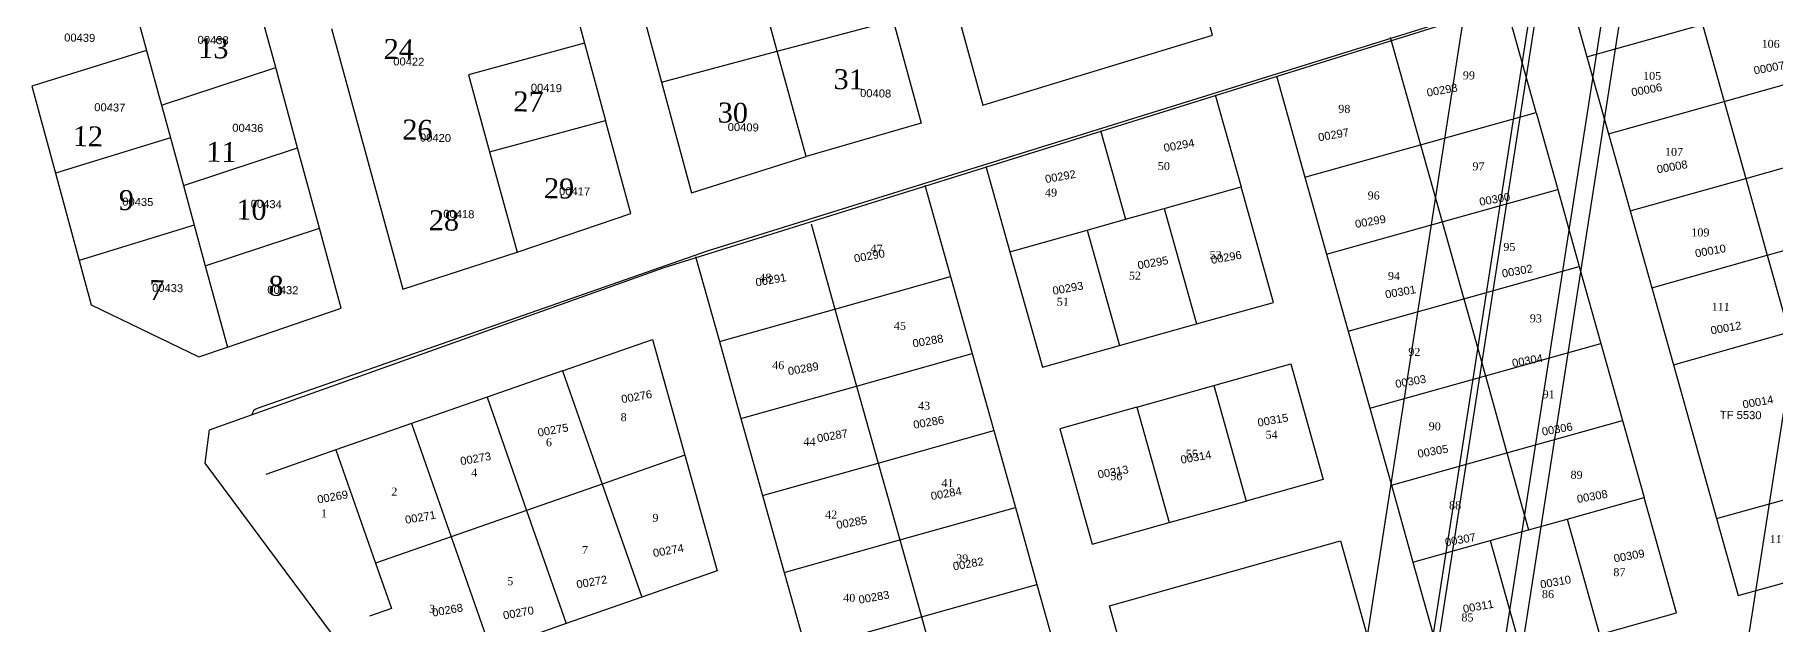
# Model space of a CAD drawing. Header units: metres. Extents: x 0 to 1324930, y 0 to 1631912.
# Drawn here: x 253410.3 to 253627.8, y 1630509 to 1630582.8 of the extents above; entities that cross this region are included whole.
import ezdxf
from ezdxf.enums import TextEntityAlignment as Align

# ---------------------------------------------------------------- set-up
doc = ezdxf.new("R2010")
doc.units = ezdxf.units.M
doc.header["$MEASUREMENT"] = 0
for name, color, linetype in [('A_revoir_geometrie_aberrante', 7, 'Continuous'), ('limites_parcelles', 7, 'Continuous'), ('limites_tf', 7, 'Continuous'), ('numero_lot', 7, 'Continuous'), ('numero_parcelle', 7, 'Continuous')]:
    doc.layers.add(name, color=color, linetype=linetype)
doc.layers.add('Numero_TF', color=7, linetype='Continuous', lineweight=0)
doc.styles.get("Standard").update_dxf_attribs({"font": 'txt.shx'})
doc.styles.add('Style-Arial', font='arial.ttf')
doc.styles.add('Style-FANCY', font='times.ttf')

msp = doc.modelspace()

# ---------------------------------------------------------------- linework, layer by layer
at = {"layer": 'A_revoir_geometrie_aberrante'}
for p in [(253647.66593, 1630910.42849), (253647.23549, 1630902.43798), (253647.23549, 1630902.43792), (253645.88863, 1630825.83787), (253621.68215, 1630796.06037), (253638.91281, 1630795.57216), (253668.05397, 1630787.75301)]:
    msp.add_line(p, (0, 0), dxfattribs=at)
at = {"layer": 'limites_parcelles'}
for p, q in [((253514.33677, 1630626.85849), (253528.77905, 1630573.95395)), ((253557.47625, 1630582.71443), (253553.80774, 1630596.15267)), ((253476.4015, 1630591.353), (253479.02131, 1630581.70229)), ((253503.10049, 1630580.69956), (253500.20394, 1630591.31137)), ((253440.41704, 1630578.64826), (253437.68363, 1630588.68261)), ((253485.73723, 1630587.4623), (253488.61972, 1630576.8467)), ((253601.97906, 1630588.20879), (253604.28076, 1630580.00266)), ((253597.9284, 1630573.02781), (253594.21342, 1630586.2728)), ((253423.40553, 1630584.01826), (253424.28087, 1630580.80537)), ((253447.38719, 1630583.52454), (253456.28573, 1630550.917)), ((253503.10049, 1630580.69956), (253517.59392, 1630584.55579)), ((253517.59392, 1630584.55579), (253521.09887, 1630571.71765)), ((253543.12765, 1630578.33419), (253557.47625, 1630582.71443)), ((253604.28076, 1630580.00266), (253618.72333, 1630584.05387)), ((253618.72333, 1630584.05387), (253621.42397, 1630574.42545)), ((253424.28087, 1630580.80537), (253409.92966, 1630576.3484)), ((253424.28087, 1630580.80537), (253426.14456, 1630573.96472)), ((253479.02131, 1630581.70229), (253464.52472, 1630577.76602)), ((253479.02131, 1630581.70229), (253481.64112, 1630572.05158)), ((253488.61972, 1630576.8467), (253503.10049, 1630580.69956)), ((253506.69339, 1630567.53659), (253503.10049, 1630580.69956)), ((253579.70321, 1630582.46273), (253583.48584, 1630568.9766)), ((253426.14456, 1630573.96472), (253440.41704, 1630578.64826)), ((253443.15045, 1630568.61392), (253440.41704, 1630578.64826)), ((253528.77905, 1630573.95395), (253543.12765, 1630578.33419)), ((253604.28076, 1630580.00266), (253606.9814, 1630570.37424)), ((253621.42397, 1630574.42545), (253635.60438, 1630578.40313)), ((253409.92966, 1630576.3484), (253412.89516, 1630565.44449)), ((253464.52472, 1630577.76602), (253467.13983, 1630568.11404)), ((253488.61972, 1630576.8467), (253492.38665, 1630562.97964)), ((253565.48524, 1630577.60731), (253569.04267, 1630564.92522)), ((253426.14456, 1630573.96472), (253427.25647, 1630569.88348)), ((253557.8418, 1630575.23156), (253561.06888, 1630563.72713)), ((253606.9814, 1630570.37424), (253621.42397, 1630574.42545)), ((253621.42397, 1630574.42545), (253624.1246, 1630564.79703)), ((253467.13983, 1630568.11404), (253481.64112, 1630572.05158)), ((253484.79768, 1630560.41696), (253481.64112, 1630572.05158)), ((253521.09887, 1630571.71765), (253506.69339, 1630567.53659)), ((253583.48584, 1630568.9766), (253597.9284, 1630573.02781)), ((253597.9284, 1630573.02781), (253600.62901, 1630563.39938)), ((253427.25647, 1630569.88348), (253412.89516, 1630565.44449)), ((253427.25647, 1630569.88348), (253428.8836, 1630563.91118)), ((253543.512, 1630570.77832), (253546.6263, 1630559.67592)), ((253606.9814, 1630570.37424), (253609.68204, 1630560.74582)), ((253428.8836, 1630563.91118), (253443.15045, 1630568.61392)), ((253445.88386, 1630558.57958), (253443.15045, 1630568.61392)), ((253467.13983, 1630568.11404), (253470.57499, 1630555.54503)), ((253492.38665, 1630562.97964), (253506.69339, 1630567.53659)), ((253569.04267, 1630564.92522), (253583.48584, 1630568.9766)), ((253583.48584, 1630568.9766), (253586.18644, 1630559.34817)), ((253624.1246, 1630564.79703), (253638.287, 1630568.76965)), ((253412.89516, 1630565.44449), (253415.86067, 1630554.54057)), ((253529.18217, 1630566.32522), (253532.18371, 1630555.6247)), ((253428.8836, 1630563.91118), (253430.23208, 1630558.9616)), ((253521.53873, 1630563.94947), (253524.75003, 1630552.50092)), ((253551.44049, 1630561.02632), (253561.06888, 1630563.72713)), ((253565.12013, 1630549.28458), (253561.06888, 1630563.72713)), ((253569.04267, 1630564.92522), (253571.7435, 1630555.29685)), ((253586.18644, 1630559.34817), (253600.62901, 1630563.39938)), ((253600.62901, 1630563.39938), (253603.32961, 1630553.77095)), ((253609.68204, 1630560.74582), (253624.1246, 1630564.79703)), ((253624.1246, 1630564.79703), (253626.82524, 1630555.1686)), ((253546.6263, 1630559.67592), (253551.44049, 1630561.02632)), ((253551.44049, 1630561.02632), (253555.49172, 1630546.58376)), ((253609.68204, 1630560.74582), (253612.38268, 1630551.11739)), ((253430.23208, 1630558.9616), (253415.86067, 1630554.54057)), ((253430.23208, 1630558.9616), (253431.62263, 1630553.85764)), ((253431.62263, 1630553.85764), (253445.88386, 1630558.57958)), ((253448.61727, 1630548.54524), (253445.88386, 1630558.57958)), ((253470.57499, 1630555.54503), (253484.79768, 1630560.41696)), ((253507.32171, 1630559.09421), (253510.30744, 1630548.44971)), ((253541.81211, 1630558.32552), (253546.6263, 1630559.67592)), ((253571.7435, 1630555.29685), (253586.18644, 1630559.34817)), ((253586.18644, 1630559.34817), (253588.88705, 1630549.71974)), ((253626.82524, 1630555.1686), (253640.96962, 1630559.13617)), ((253532.18371, 1630555.6247), (253541.81211, 1630558.32552)), ((253541.81211, 1630558.32552), (253545.86334, 1630543.88296)), ((253415.86067, 1630554.54057), (253417.36966, 1630548.99212)), ((253456.28573, 1630550.917), (253470.57499, 1630555.54503)), ((253492.87911, 1630555.04312), (253495.86488, 1630544.3985)), ((253532.18371, 1630555.6247), (253536.2349, 1630541.18213)), ((253571.7435, 1630555.29685), (253574.44434, 1630545.66848)), ((253612.38268, 1630551.11739), (253626.82524, 1630555.1686)), ((253626.82524, 1630555.1686), (253629.52588, 1630545.54018)), ((253431.62263, 1630553.85764), (253434.3913, 1630543.6953)), ((253510.30744, 1630548.44971), (253524.75003, 1630552.50092)), ((253524.75003, 1630552.50092), (253527.45077, 1630542.87253)), ((253588.88705, 1630549.71974), (253603.32961, 1630553.77095)), ((253603.32961, 1630553.77095), (253606.03022, 1630544.14251)), ((253612.38268, 1630551.11739), (253615.08332, 1630541.48897)), ((253417.36966, 1630548.99212), (253430.81351, 1630542.47556)), ((253434.3913, 1630543.6953), (253448.61727, 1630548.54524)), ((253495.86488, 1630544.3985), (253510.30744, 1630548.44971)), ((253510.30744, 1630548.44971), (253513.00816, 1630538.82131)), ((253555.49172, 1630546.58376), (253565.12013, 1630549.28458)), ((253574.44434, 1630545.66848), (253588.88705, 1630549.71974)), ((253588.88705, 1630549.71974), (253591.58765, 1630540.0913)), ((253545.86334, 1630543.88296), (253555.49172, 1630546.58376)), ((253574.44434, 1630545.66848), (253577.14517, 1630536.04012)), ((253615.08332, 1630541.48897), (253629.52588, 1630545.54018)), ((253430.81351, 1630542.47556), (253434.3913, 1630543.6953)), ((253476.26925, 1630540.72119), (253487.48753, 1630544.64117)), ((253487.48753, 1630544.64117), (253491.54666, 1630530.17016)), ((253495.86488, 1630544.3985), (253498.5656, 1630534.7701)), ((253536.2349, 1630541.18213), (253545.86334, 1630543.88296)), ((253591.58765, 1630540.0913), (253606.03022, 1630544.14251)), ((253606.03022, 1630544.14251), (253608.73083, 1630534.51408)), ((253513.00816, 1630538.82131), (253527.45077, 1630542.87253)), ((253527.45077, 1630542.87253), (253530.15152, 1630533.24413)), ((253557.65238, 1630538.88107), (253567.28078, 1630541.58188)), ((253567.28078, 1630541.58188), (253571.332, 1630527.13932)), ((253615.08332, 1630541.48897), (253620.48459, 1630522.23212)), ((253476.26925, 1630540.72119), (253466.82898, 1630537.4225)), ((253476.26925, 1630540.72119), (253481.21737, 1630526.56082)), ((253577.14517, 1630536.04012), (253591.58765, 1630540.0913)), ((253591.58765, 1630540.0913), (253594.28826, 1630530.46287)), ((253466.82898, 1630537.4225), (253457.38872, 1630534.12381)), ((253466.82898, 1630537.4225), (253471.7771, 1630523.26213)), ((253498.5656, 1630534.7701), (253513.00816, 1630538.82131)), ((253513.00816, 1630538.82131), (253515.70889, 1630529.1929)), ((253548.024, 1630536.18026), (253557.65238, 1630538.88107)), ((253557.65238, 1630538.88107), (253561.70361, 1630524.43851)), ((253498.5656, 1630534.7701), (253501.26632, 1630525.14169)), ((253548.024, 1630536.18026), (253538.39554, 1630533.47943)), ((253548.024, 1630536.18026), (253552.07523, 1630521.7377)), ((253577.14517, 1630536.04012), (253579.846, 1630526.41175)), ((253457.38872, 1630534.12381), (253447.94845, 1630530.82512)), ((253457.38872, 1630534.12381), (253462.33683, 1630519.96344)), ((253515.70889, 1630529.1929), (253530.15152, 1630533.24413)), ((253530.15152, 1630533.24413), (253532.85227, 1630523.61574)), ((253538.39554, 1630533.47943), (253542.44673, 1630519.03686)), ((253594.28826, 1630530.46287), (253608.73083, 1630534.51408)), ((253608.73083, 1630534.51408), (253611.43143, 1630524.88565)), ((253447.94845, 1630530.82512), (253439.18544, 1630527.76309)), ((253447.94845, 1630530.82512), (253452.89657, 1630516.66475)), ((253579.846, 1630526.41175), (253594.28826, 1630530.46287)), ((253594.28826, 1630530.46287), (253596.98887, 1630520.83444)), ((253491.54666, 1630530.17016), (253481.21737, 1630526.56082)), ((253491.54666, 1630530.17016), (253495.60597, 1630515.6985)), ((253501.26632, 1630525.14169), (253515.70889, 1630529.1929)), ((253515.70889, 1630529.1929), (253518.40961, 1630519.5645)), ((253481.21737, 1630526.56082), (253471.7771, 1630523.26213)), ((253481.21737, 1630526.56082), (253486.16572, 1630512.39976)), ((253571.332, 1630527.13932), (253561.70361, 1630524.43851)), ((253579.846, 1630526.41175), (253582.54684, 1630516.78338)), ((253620.48459, 1630522.23212), (253634.92716, 1630526.28333)), ((253501.26632, 1630525.14169), (253503.96704, 1630515.51329)), ((253552.07523, 1630521.7377), (253561.70361, 1630524.43851)), ((253601.80306, 1630522.18484), (253611.43143, 1630524.88565)), ((253615.48234, 1630510.443), (253611.43143, 1630524.88565)), ((253471.7771, 1630523.26213), (253462.33683, 1630519.96344)), ((253471.7771, 1630523.26213), (253476.72548, 1630509.10102)), ((253518.40961, 1630519.5645), (253532.85227, 1630523.61574)), ((253532.85227, 1630523.61574), (253535.55301, 1630513.98735)), ((253542.44673, 1630519.03686), (253552.07523, 1630521.7377)), ((253552.07523, 1630521.7377), (253552.07524, 1630521.73767)), ((253596.98887, 1630520.83444), (253601.80306, 1630522.18484)), ((253601.80306, 1630522.18484), (253605.85397, 1630507.74219)), ((253620.48459, 1630522.23212), (253623.18523, 1630512.6037)), ((253462.33683, 1630519.96344), (253452.89657, 1630516.66475)), ((253462.33683, 1630519.96344), (253467.28523, 1630505.80227)), ((253503.96704, 1630515.51329), (253518.40961, 1630519.5645)), ((253518.40961, 1630519.5645), (253521.11033, 1630509.9361)), ((253544.60737, 1630511.33415), (253573.49266, 1630519.43662)), ((253573.49266, 1630519.43662), (253578.89428, 1630500.17987)), ((253582.54684, 1630516.78338), (253592.17468, 1630519.48403)), ((253592.17468, 1630519.48403), (253596.98887, 1630520.83444)), ((253592.17468, 1630519.48403), (253596.22559, 1630505.04138)), ((253452.89657, 1630516.66475), (253454.87581, 1630511.0006)), ((253495.60597, 1630515.6985), (253486.16572, 1630512.39976)), ((253503.96704, 1630515.51329), (253506.66776, 1630505.88489)), ((253582.54684, 1630516.78338), (253586.59809, 1630502.34082)), ((253623.18523, 1630512.6037), (253637.6278, 1630516.65491)), ((253521.11033, 1630509.9361), (253535.55301, 1630513.98735)), ((253535.55301, 1630513.98735), (253538.25376, 1630504.35895)), ((253454.87581, 1630511.0006), (253452.15456, 1630510.04972)), ((253486.16572, 1630512.39976), (253476.72548, 1630509.10102)), ((253550.00896, 1630492.07739), (253544.60737, 1630511.33415)), ((253476.72548, 1630509.10102), (253467.28523, 1630505.80227)), ((253506.66776, 1630505.88489), (253521.11033, 1630509.9361)), ((253521.11033, 1630509.9361), (253523.81105, 1630500.3077)), ((253605.85397, 1630507.74219), (253615.48234, 1630510.443))]:
    msp.add_line(p, q, dxfattribs=at)
at = {"layer": 'limites_tf', "color": 5, "linetype": 'Continuous', "lineweight": 30}
for p, q in [((253594.77844, 1630586.97076), (253494.473, 1630555.74625)), ((253494.32428, 1630555.69421), (253438.09618, 1630536.01659)), ((253494.473, 1630555.74625), (253494.32428, 1630555.69421))]:
    msp.add_line(p, q, dxfattribs=at)
at = {"layer": 'limites_tf', "color": 5, "linetype": 'Continuous', "lineweight": 30, "flags": 128}
msp.add_lwpolyline([(253594.42676, 1630586.6008), (253652.57738, 1630675.46605), (253711.46161, 1630669.49024), (253773.0514, 1630655.13312), (253863.47301, 1630631.51545), (253855.55349, 1630548.17119), (253852.24203, 1630482.49245), (253763.12496, 1630463.61636), (253714.31684, 1630461.39834), (253689.13183, 1630451.50702), (253671.66464, 1630435.30848), (253634.41399, 1630420.99965), (253629.5891, 1630422.45666), (253601.39883, 1630430.94605), (253541.38187, 1630412.04742), (253528.07813, 1630405.33426), (253527.69407, 1630401.34559), (253457.50103, 1630494.25351), (253431.58389, 1630529.16506), (253432.12865, 1630533.35316), (253488.96046, 1630553.63303), (253594.42676, 1630586.6008)], close=True, dxfattribs=at)
at = {"layer": 'limites_tf', "color": 5, "linetype": 'Continuous', "lineweight": 30}
msp.add_arc((253438.4265, 1630535.07273), 1, 109.28803, 172.238549, dxfattribs=at)

# ---------------------------------------------------------------- texts
at = {"layer": 'numero_lot', "color": 7, "linetype": 'Continuous', "lineweight": 30, "style": 'Style-FANCY'}
for s, p in [('106', (253627.23781, 1630581.61602)), ('99', (253589.53054, 1630577.67472)), ('105', (253612.43104, 1630577.61229)), ('98', (253573.96471, 1630573.48995)), ('107', (253615.16557, 1630568.11281)), ('50', (253551.40967, 1630566.3296)), ('97', (253590.73031, 1630566.29823)), ('49', (253537.31354, 1630563.0215)), ('96', (253577.63088, 1630562.65451)), ('109', (253618.46159, 1630558.03899)), ('47', (253515.49789, 1630556.01052)), ('95', (253594.59405, 1630556.21816)), ('53', (253557.88478, 1630555.21977)), ('48', (253501.61447, 1630552.37542)), ('52', (253547.79812, 1630552.62513)), ('94', (253580.16993, 1630552.58901)), ('51', (253538.7857, 1630549.36936)), ('93', (253597.90256, 1630547.28053)), ('111', (253621.00896, 1630548.73095)), ('45', (253518.41989, 1630546.34664)), ('92', (253582.71522, 1630543.0916)), ('46', (253503.22451, 1630541.4273)), ('43', (253521.44645, 1630536.35695)), ('91', (253599.50163, 1630537.79354)), ('8', (253483.90201, 1630534.93002)), ('54', (253564.88379, 1630532.74088)), ('90', (253585.26259, 1630533.78357)), ('6', (253474.56637, 1630531.78602)), ('44', (253507.12094, 1630531.86093)), ('55', (253554.90764, 1630530.36147)), ('4', (253465.22359, 1630527.99276)), ('89', (253602.98689, 1630527.71763)), ('2', (253455.24744, 1630525.61336)), ('41', (253524.36844, 1630526.69307)), ('56', (253545.46743, 1630527.54329)), ('88', (253587.80372, 1630523.90744)), ('1', (253446.45725, 1630522.89625)), ('9', (253487.87327, 1630522.33261)), ('42', (253509.83261, 1630522.74048)), ('117', (253628.2601, 1630519.67481)), ('7', (253479.0688, 1630518.317)), ('39', (253526.21142, 1630517.25751)), ('87', (253608.34168, 1630515.5379)), ('5', (253469.72483, 1630514.41553)), ('86', (253599.41602, 1630512.79523)), ('3', (253459.95306, 1630510.95166)), ('40', (253512.09744, 1630512.32628)), ('85', (253589.35282, 1630509.87567))]:
    msp.add_text(s, height=1, rotation=359.37, dxfattribs=at).set_placement(p, align=Align.MIDDLE_CENTER)
at = {"layer": 'numero_lot', "color": 7, "lineweight": 13, "char_height": 2.499995, "width": 17.708565, "attachment_point": 1, "rotation": 359.0000236}
for s, insert in [('\\fTimes New Roman|b0|i0|c00|p23;13', (253430.7727, 1630582.36286)), ('\\fTimes New Roman|b0|i0|c00|p23;13', (253430.7727, 1630582.36286)), ('\\fTimes New Roman|b0|i0|c00|p23;24', (253453.93255, 1630582.23634)), ('\\fTimes New Roman|b0|i0|c00|p23;24', (253453.93255, 1630582.23634)), ('\\fTimes New Roman|b0|i0|c00|p23;31', (253510.16437, 1630578.47006)), ('\\fTimes New Roman|b0|i0|c00|p23;31', (253510.16437, 1630578.47006)), ('\\fTimes New Roman|b0|i0|c00|p23;27', (253470.13781, 1630575.68197)), ('\\fTimes New Roman|b0|i0|c00|p23;27', (253470.13781, 1630575.68197)), ('\\fTimes New Roman|b0|i0|c00|p23;30', (253495.68648, 1630574.28914)), ('\\fTimes New Roman|b0|i0|c00|p23;30', (253495.68648, 1630574.28914)), ('\\fTimes New Roman|b0|i0|c00|p23;26', (253456.26733, 1630572.16121)), ('\\fTimes New Roman|b0|i0|c00|p23;26', (253456.26733, 1630572.16121)), ('\\fTimes New Roman|b0|i0|c00|p23;12', (253415.08321, 1630571.34255)), ('\\fTimes New Roman|b0|i0|c00|p23;11', (253431.7718, 1630569.38834)), ('\\fTimes New Roman|b0|i0|c00|p23;9', (253420.83643, 1630563.34321)), ('\\fTimes New Roman|b0|i0|c00|p23;9', (253420.83643, 1630563.34321)), ('\\fTimes New Roman|b0|i0|c00|p23;29', (253473.96537, 1630564.82817)), ('\\fTimes New Roman|b0|i0|c00|p23;29', (253473.96537, 1630564.82817)), ('\\fTimes New Roman|b0|i0|c00|p23;10', (253435.52552, 1630562.16269)), ('\\fTimes New Roman|b0|i0|c00|p23;10', (253435.52552, 1630562.16269)), ('\\fTimes New Roman|b0|i0|c00|p23;28', (253459.58416, 1630560.81453)), ('\\fTimes New Roman|b0|i0|c00|p23;28', (253459.58416, 1630560.81453)), ('\\fTimes New Roman|b0|i0|c00|p23;7', (253424.64116, 1630552.08078)), ('\\fTimes New Roman|b0|i0|c00|p23;7', (253424.64116, 1630552.08078)), ('\\fTimes New Roman|b0|i0|c00|p23;8', (253439.53749, 1630552.62075)), ('\\fTimes New Roman|b0|i0|c00|p23;8', (253439.53749, 1630552.62075))]:
    msp.add_mtext(s, dxfattribs=dict(at, insert=insert))
at = {"layer": 'numero_parcelle', "color": 5, "lineweight": 0, "style": 'Style-Arial'}
for s, p in [('00439', (253413.99258, 1630582.92184)), ('00438', (253430.66401, 1630582.63084)), ('00422', (253455.12077, 1630579.93906)), ('00419', (253472.31108, 1630576.63929)), ('00408', (253513.46023, 1630575.96852)), ('00437', (253417.75214, 1630574.20144)), ('00436', (253435.00148, 1630571.63362)), ('00409', (253496.9155, 1630571.72386)), ('00420', (253458.4543, 1630570.40183)), ('00417', (253475.83755, 1630563.71035)), ('00435', (253421.25194, 1630562.39458)), ('00434', (253437.30591, 1630562.11436)), ('00418', (253461.3762, 1630560.87179)), ('00433', (253424.97554, 1630551.61415)), ('00432', (253439.38295, 1630551.36267))]:
    msp.add_text(s, height=1, rotation=359, dxfattribs=at).set_placement(p, align=Align.TOP_LEFT)
at = {"layer": 'numero_parcelle', "color": 5, "lineweight": 30, "style": 'Style-Arial'}
for s, p in [('00007', (253625.04982, 1630578.77597, -0.00001)), ('00298', (253584.18765, 1630575.99364, -0.00001)), ('00006', (253609.75087, 1630576.04193, -0.00001)), ('00294', (253551.30882, 1630569.08374, -0.00001)), ('00297', (253570.61282, 1630570.4075, -0.00001)), ('00292', (253536.48544, 1630565.17943, -0.00001)), ('00008', (253612.9312, 1630566.40037, -0.00001)), ('00300', (253590.7569, 1630562.33894, -0.00001)), ('00299', (253575.22258, 1630559.56284, -0.00001)), ('00010', (253617.71819, 1630555.89295, -0.00001)), ('00290', (253512.61314, 1630555.2503, -0.00001)), ('00295', (253548.04489, 1630554.39847, -0.00001)), ('00296', (253557.21406, 1630555.06729, -0.00001)), ('00291', (253500.30009, 1630552.25609, -0.00001)), ('00302', (253593.57557, 1630553.36203, -0.00001)), ('00293', (253537.41562, 1630551.21378, -0.00001)), ('00301', (253578.98272, 1630550.75418, -0.00001)), ('00012', (253619.66543, 1630546.24319, -0.00001)), ('00288', (253519.92852, 1630544.61788, -0.00001)), ('00289', (253504.34652, 1630541.152, -0.00001)), ('00304', (253594.84807, 1630542.16407, -0.00001)), ('00303', (253580.25523, 1630539.55621, -0.00001)), ('00276', (253483.52237, 1630537.65152, -0.00001)), ('00014', (253623.65381, 1630536.98415, -0.00001)), ('00286', (253520.01182, 1630534.44531, -0.00001)), ('00315', (253563.03701, 1630534.71571, -0.00001)), ('00275', (253473.07795, 1630533.46712, -0.00001)), ('00287', (253507.98868, 1630532.75387, -0.00001)), ('00306', (253598.56612, 1630533.59098, -0.00001)), ('00273', (253463.40329, 1630529.89489, -0.00001)), ('00314', (253553.42134, 1630530.0802, -0.00001)), ('00305', (253583.0318, 1630530.81487, -0.00001)), ('00313', (253543.06513, 1630528.22947, -0.00001)), ('00284', (253522.20685, 1630525.53136, -0.00001)), ('00269', (253445.53385, 1630525.10731, -0.00001)), ('00308', (253602.95079, 1630525.16773, -0.00001)), ('00271', (253456.50178, 1630522.55373, -0.00001)), ('00285', (253510.40179, 1630521.91354, -0.00001)), ('00307', (253586.46472, 1630519.7599, -0.00001)), ('00274', (253487.48288, 1630518.40316, -0.00001)), ('00282', (253524.96799, 1630516.73765, -0.00001)), ('00309', (253607.55415, 1630517.73407)), ('00272', (253477.92054, 1630514.47173, -0.00001)), ('00310', (253598.36296, 1630514.47219, -0.00001)), ('00283', (253513.1823, 1630512.56765, -0.00001)), ('00268', (253459.89121, 1630510.9543)), ('00270', (253468.75071, 1630510.61045, -0.00001)), ('00311', (253588.70814, 1630511.40864, -0.00001))]:
    msp.add_text(s, height=1, rotation=10.13223, dxfattribs=at).set_placement(p, align=Align.TOP_LEFT)
at = {"layer": 'numero_tf', "color": 4, "linetype": 'Continuous', "lineweight": 0, "insert": (253620.90566, 1630535.72143), "char_height": 1, "attachment_point": 1, "rotation": 359.3476733, "line_spacing_factor": 0.779643, "style": 'Style-Arial'}
msp.add_mtext('TF 5530', dxfattribs=at)

doc.saveas('drawing.dxf')
